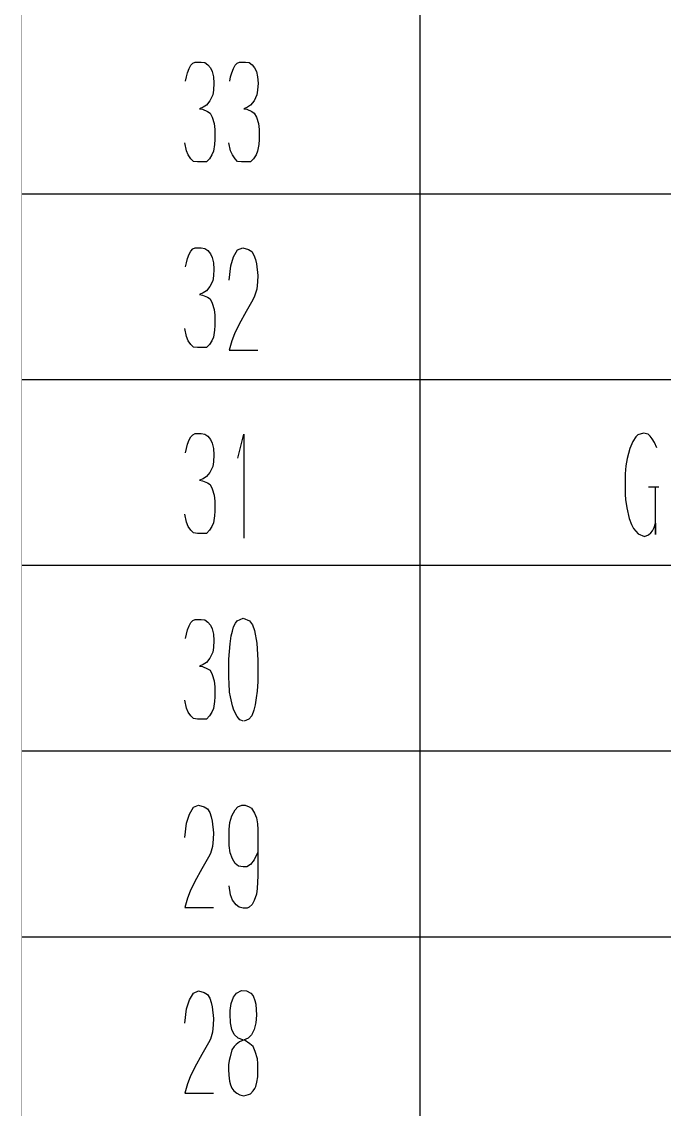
# Model space of a CAD drawing. Extents: x 0 to 2376, y 0 to 3364.
# Drawn here: x 1616 to 1712.8, y 1078 to 1241.9 of the extents above; entities that cross this region are included whole.
import ezdxf

# ---------------------------------------------------------------- set-up
doc = ezdxf.new("R2010")
doc.units = 0
doc.header["$MEASUREMENT"] = 0
doc.layers.add('6', color=7, linetype='Continuous')
doc.layers.add('9', color=7, linetype='Continuous')

# ---------------------------------------------------------------- blocks, each defined once
blk = doc.blocks.new('BLKENT229')
at = {"layer": '9', "color": 2, "linetype": 'Continuous'}
for p, q in [((1641.24, 1094.48), (1641.84, 1095.52)), ((1641.84, 1095.52), (1642.6, 1095.84)), ((1642.6, 1095.84), (1643.49, 1095.6)), ((1643.49, 1095.6), (1643.96, 1095.28)), ((1643.96, 1095.28), (1644.3, 1094.72)), ((1647.88, 1094.88), (1648.35, 1095.52)), ((1648.35, 1095.52), (1649.08, 1095.92)), ((1649.08, 1095.92), (1649.87, 1095.84)), ((1649.87, 1095.84), (1650.52, 1095.52)), ((1650.52, 1095.52), (1650.84, 1095.12)), ((1650.84, 1095.12), (1651.12, 1094.4)), ((1640.82, 1093.12), (1641.24, 1094.48)), ((1644.3, 1094.72), (1644.54, 1094.08)), ((1644.54, 1094.08), (1644.69, 1093.44)), ((1644.69, 1093.44), (1644.88, 1091.68)), ((1647.39, 1092.88), (1647.52, 1093.92)), ((1647.52, 1093.92), (1647.88, 1094.88)), ((1651.12, 1094.4), (1651.25, 1093.84)), ((1651.25, 1093.84), (1651.33, 1092.16)), ((1640.56, 1090.96), (1640.82, 1093.12)), ((1647.39, 1092.32), (1647.39, 1092.88)), ((1647.44, 1091.04), (1647.39, 1092.32)), ((1651.33, 1092.16), (1651.25, 1091.04)), ((1644.82, 1090.72), (1644.72, 1089.6)), ((1644.88, 1091.68), (1644.82, 1090.72)), ((1647.65, 1090), (1647.44, 1091.04)), ((1651.25, 1091.04), (1651.02, 1090)), ((1644.41, 1088.56), (1644.12, 1088)), ((1644.72, 1089.6), (1644.41, 1088.56)), ((1648.01, 1089.28), (1647.65, 1090)), ((1648.61, 1088.72), (1648.01, 1089.28)), ((1649.29, 1088.48), (1648.61, 1088.72)), ((1649.74, 1088.56), (1648.77, 1088.16)), ((1650.37, 1087.84), (1649.48, 1088.48)), ((1650.1, 1088.72), (1649.74, 1088.56)), ((1650.6, 1089.2), (1650.1, 1088.72)), ((1651.02, 1090), (1650.6, 1089.2)), ((1644.12, 1088), (1643.12, 1086.24)), ((1647.65, 1086.96), (1647.36, 1085.92)), ((1648.01, 1087.44), (1647.65, 1086.96)), ((1648.27, 1087.76), (1648.01, 1087.44)), ((1648.77, 1088.16), (1648.27, 1087.76)), ((1650.84, 1087.44), (1650.37, 1087.84)), ((1651.15, 1086.72), (1650.84, 1087.44)), ((1643.12, 1086.24), (1642.08, 1084.32)), ((1647.23, 1085.36), (1647.15, 1084.72)), ((1647.36, 1085.92), (1647.23, 1085.36)), ((1651.52, 1085.6), (1651.15, 1086.72)), ((1651.57, 1084.88), (1651.52, 1085.6)), ((1642.08, 1084.32), (1641.37, 1082.88)), ((1647.15, 1084.72), (1647.15, 1084)), ((1647.15, 1084), (1647.18, 1083.12)), ((1651.57, 1083.84), (1651.57, 1084.88)), ((1651.57, 1082.88), (1651.57, 1083.84)), ((1641.37, 1082.88), (1640.98, 1081.84)), ((1647.18, 1083.12), (1647.28, 1082.24)), ((1647.28, 1082.24), (1647.44, 1081.68)), ((1651.23, 1081.44), (1651.41, 1082.08)), ((1651.41, 1082.08), (1651.57, 1082.88)), ((1640.98, 1081.84), (1640.56, 1080.4)), ((1640.56, 1080.4), (1644.88, 1080.4)), ((1647.44, 1081.68), (1647.62, 1081.2)), ((1647.62, 1081.2), (1647.93, 1080.8)), ((1647.93, 1080.8), (1648.38, 1080.4)), ((1648.38, 1080.4), (1648.82, 1080.16)), ((1649.42, 1080), (1650.16, 1080.24)), ((1650.16, 1080.24), (1650.44, 1080.32)), ((1650.44, 1080.32), (1650.84, 1080.8)), ((1650.84, 1080.8), (1651.1, 1081.12)), ((1651.1, 1081.12), (1651.23, 1081.44)), ((1648.82, 1080.16), (1649.42, 1080))]:
    blk.add_line(p, q, dxfattribs=at)
blk = doc.blocks.new('BLKENT230')
at = {"layer": '9', "color": 2, "linetype": 'Continuous'}
for p, q in [((1641.24, 1122.48), (1641.84, 1123.52)), ((1641.84, 1123.52), (1642.6, 1123.84)), ((1642.6, 1123.84), (1643.49, 1123.6)), ((1643.49, 1123.6), (1643.96, 1123.28)), ((1643.96, 1123.28), (1644.3, 1122.72)), ((1647.62, 1122.24), (1648.12, 1123.12)), ((1648.12, 1123.12), (1648.56, 1123.6)), ((1648.56, 1123.6), (1649.16, 1123.84)), ((1649.16, 1123.84), (1649.63, 1123.84)), ((1649.63, 1123.84), (1650.24, 1123.6)), ((1650.24, 1123.6), (1650.58, 1123.36)), ((1650.58, 1123.36), (1650.76, 1123.12)), ((1650.76, 1123.12), (1651.07, 1122.64)), ((1640.82, 1121.12), (1641.24, 1122.48)), ((1644.3, 1122.72), (1644.54, 1122.08)), ((1644.54, 1122.08), (1644.69, 1121.44)), ((1644.69, 1121.44), (1644.88, 1119.68)), ((1647.33, 1121.2), (1647.62, 1122.24)), ((1651.07, 1122.64), (1651.36, 1121.92)), ((1651.36, 1121.92), (1651.52, 1121.04)), ((1640.56, 1118.96), (1640.82, 1121.12)), ((1644.88, 1119.68), (1644.82, 1118.72)), ((1647.25, 1120.16), (1647.33, 1121.2)), ((1647.25, 1119.04), (1647.25, 1120.16)), ((1651.52, 1121.04), (1651.54, 1120.16)), ((1651.54, 1120.16), (1651.54, 1116.48)), ((1644.82, 1118.72), (1644.72, 1117.6)), ((1647.25, 1117.76), (1647.25, 1119.04)), ((1644.41, 1116.56), (1644.12, 1116)), ((1644.72, 1117.6), (1644.41, 1116.56)), ((1647.36, 1116.64), (1647.25, 1117.76)), ((1647.73, 1115.76), (1647.36, 1116.64)), ((1651.52, 1116.64), (1651.02, 1115.6)), ((1651.54, 1116.48), (1651.54, 1113.2)), ((1644.12, 1116), (1643.12, 1114.24)), ((1648.12, 1115.04), (1647.73, 1115.76)), ((1648.64, 1114.64), (1648.12, 1115.04)), ((1650.47, 1114.88), (1649.9, 1114.56)), ((1651.02, 1115.6), (1650.47, 1114.88)), ((1643.12, 1114.24), (1642.08, 1112.32)), ((1649.32, 1114.56), (1648.64, 1114.64)), ((1649.9, 1114.56), (1649.32, 1114.56)), ((1651.54, 1113.2), (1651.46, 1111.28)), ((1642.08, 1112.32), (1641.37, 1110.88)), ((1647.46, 1110.32), (1647.25, 1111.68)), ((1640.98, 1109.84), (1640.56, 1108.4)), ((1641.37, 1110.88), (1640.98, 1109.84)), ((1647.75, 1109.52), (1647.46, 1110.32)), ((1651.36, 1110.4), (1651.02, 1109.44)), ((1651.46, 1111.28), (1651.36, 1110.4)), ((1640.56, 1108.4), (1644.88, 1108.4)), ((1648.3, 1108.8), (1647.75, 1109.52)), ((1648.75, 1108.48), (1648.3, 1108.8)), ((1649.32, 1108.32), (1648.75, 1108.48)), ((1649.95, 1108.32), (1649.32, 1108.32)), ((1650.26, 1108.48), (1649.95, 1108.32)), ((1650.71, 1108.88), (1650.26, 1108.48)), ((1651.02, 1109.44), (1650.71, 1108.88))]:
    blk.add_line(p, q, dxfattribs=at)
blk = doc.blocks.new('BLKENT231')
at = {"layer": '9', "color": 2, "linetype": 'Continuous'}
for p, q in [((1640.95, 1150.24), (1641.22, 1150.88)), ((1641.22, 1150.88), (1641.45, 1151.36)), ((1641.45, 1151.36), (1641.76, 1151.68)), ((1641.76, 1151.68), (1642.13, 1151.84)), ((1642.13, 1151.84), (1643.02, 1151.84)), ((1643.02, 1151.84), (1643.57, 1151.76)), ((1643.57, 1151.76), (1644.04, 1151.44)), ((1644.04, 1151.44), (1644.41, 1150.96)), ((1644.41, 1150.96), (1644.67, 1150.4)), ((1647.73, 1150.08), (1647.91, 1150.72)), ((1647.91, 1150.72), (1648.2, 1151.28)), ((1648.2, 1151.28), (1648.46, 1151.6)), ((1648.46, 1151.6), (1649.35, 1152)), ((1649.35, 1152), (1650.29, 1151.6)), ((1650.29, 1151.6), (1650.76, 1151.04)), ((1650.76, 1151.04), (1651.05, 1150.16)), ((1640.64, 1148.96), (1640.8, 1149.6)), ((1640.8, 1149.6), (1640.95, 1150.24)), ((1644.67, 1150.4), (1644.85, 1149.6)), ((1644.85, 1149.6), (1644.93, 1148.64)), ((1647.36, 1148.16), (1647.54, 1149.36)), ((1647.54, 1149.36), (1647.73, 1150.08)), ((1651.05, 1150.16), (1651.41, 1148.24)), ((1644.85, 1147.6), (1644.75, 1146.88)), ((1644.93, 1148.64), (1644.85, 1147.6)), ((1647.2, 1145.84), (1647.36, 1148.16)), ((1651.41, 1148.24), (1651.57, 1145.68)), ((1644.33, 1146), (1643.8, 1145.36)), ((1644.75, 1146.88), (1644.33, 1146)), ((1647.2, 1143.04), (1647.2, 1145.84)), ((1643.33, 1145.04), (1642.76, 1144.8)), ((1642.76, 1144.8), (1643.23, 1144.72)), ((1643.23, 1144.72), (1643.99, 1144.4)), ((1643.8, 1145.36), (1643.33, 1145.04)), ((1643.99, 1144.4), (1644.35, 1144.16)), ((1651.57, 1145.68), (1651.57, 1143.6)), ((1644.35, 1144.16), (1644.69, 1143.52)), ((1644.69, 1143.52), (1644.98, 1142.56)), ((1644.98, 1142.56), (1645.06, 1141.68)), ((1647.23, 1142.24), (1647.2, 1143.04)), ((1651.57, 1143.6), (1651.54, 1142.48)), ((1645.06, 1141.68), (1645.06, 1140.16)), ((1647.28, 1140.88), (1647.23, 1142.24)), ((1651.44, 1141.04), (1651.31, 1140)), ((1651.54, 1142.48), (1651.44, 1141.04)), ((1640.8, 1138.48), (1640.54, 1139.68)), ((1645.03, 1139.44), (1644.85, 1138.4)), ((1645.06, 1140.16), (1645.03, 1139.44)), ((1647.41, 1140.16), (1647.28, 1140.88)), ((1647.73, 1138.8), (1647.41, 1140.16)), ((1651.31, 1140), (1651.15, 1138.96)), ((1641.06, 1137.84), (1640.8, 1138.48)), ((1641.45, 1137.28), (1641.06, 1137.84)), ((1644.61, 1137.84), (1644.25, 1137.28)), ((1644.85, 1138.4), (1644.61, 1137.84)), ((1647.93, 1138.16), (1647.73, 1138.8)), ((1648.46, 1137.2), (1647.93, 1138.16)), ((1650.94, 1138.16), (1650.63, 1137.28)), ((1651.15, 1138.96), (1650.94, 1138.16)), ((1641.84, 1136.88), (1641.45, 1137.28)), ((1642.44, 1136.8), (1641.84, 1136.88)), ((1643.8, 1136.8), (1642.44, 1136.8)), ((1644.25, 1137.28), (1643.8, 1136.8)), ((1648.85, 1136.72), (1648.46, 1137.2)), ((1649.37, 1136.48), (1648.85, 1136.72)), ((1650.18, 1136.8), (1649.48, 1136.48)), ((1650.63, 1137.28), (1650.18, 1136.8))]:
    blk.add_line(p, q, dxfattribs=at)
blk = doc.blocks.new('BLKENT232')
at = {"layer": '9', "color": 2, "linetype": 'Continuous'}
for p, q in [((1640.95, 1178.24), (1641.22, 1178.88)), ((1641.22, 1178.88), (1641.45, 1179.36)), ((1641.45, 1179.36), (1641.76, 1179.68)), ((1641.76, 1179.68), (1642.13, 1179.84)), ((1642.13, 1179.84), (1643.02, 1179.84)), ((1643.02, 1179.84), (1643.57, 1179.76)), ((1643.57, 1179.76), (1644.04, 1179.44)), ((1644.04, 1179.44), (1644.41, 1178.96)), ((1644.41, 1178.96), (1644.67, 1178.4)), ((1648.54, 1176.16), (1649.42, 1179.76)), ((1649.42, 1179.76), (1649.42, 1164.08)), ((1708.07, 1178.64), (1707.62, 1177.6)), ((1708.51, 1179.36), (1708.07, 1178.64)), ((1708.82, 1179.68), (1708.51, 1179.36)), ((1709.66, 1179.92), (1708.82, 1179.68)), ((1710.34, 1179.76), (1709.66, 1179.92)), ((1710.68, 1179.44), (1710.34, 1179.76)), ((1710.99, 1179.04), (1710.68, 1179.44)), ((1711.31, 1178.48), (1710.99, 1179.04)), ((1640.64, 1176.96), (1640.8, 1177.6)), ((1640.8, 1177.6), (1640.95, 1178.24)), ((1644.67, 1178.4), (1644.85, 1177.6)), ((1644.85, 1177.6), (1644.93, 1176.64)), ((1707.62, 1177.6), (1707.2, 1176.08)), ((1711.65, 1177.68), (1711.31, 1178.48)), ((1644.85, 1175.6), (1644.75, 1174.88)), ((1644.93, 1176.64), (1644.85, 1175.6)), ((1707.2, 1176.08), (1707.02, 1174.96)), ((1644.33, 1174), (1643.8, 1173.36)), ((1644.75, 1174.88), (1644.33, 1174)), ((1706.92, 1173.76), (1706.89, 1172.16)), ((1707.02, 1174.96), (1706.92, 1173.76)), ((1643.33, 1173.04), (1642.76, 1172.8)), ((1642.76, 1172.8), (1643.23, 1172.72)), ((1643.23, 1172.72), (1643.99, 1172.4)), ((1643.8, 1173.36), (1643.33, 1173.04)), ((1643.99, 1172.4), (1644.35, 1172.16)), ((1644.35, 1172.16), (1644.69, 1171.52)), ((1706.89, 1172.16), (1706.92, 1170.64)), ((1644.69, 1171.52), (1644.98, 1170.56)), ((1644.98, 1170.56), (1645.06, 1169.68)), ((1706.92, 1170.64), (1706.97, 1169.92)), ((1711.96, 1171.76), (1710.39, 1171.76)), ((1711.46, 1164.64), (1711.46, 1171.68)), ((1645.06, 1169.68), (1645.06, 1168.16)), ((1706.97, 1169.92), (1707.15, 1168.64)), ((1640.8, 1166.48), (1640.54, 1167.68)), ((1645.03, 1167.44), (1644.85, 1166.4)), ((1645.06, 1168.16), (1645.03, 1167.44)), ((1707.15, 1168.64), (1707.52, 1167.04)), ((1641.06, 1165.84), (1640.8, 1166.48)), ((1641.45, 1165.28), (1641.06, 1165.84)), ((1644.61, 1165.84), (1644.25, 1165.28)), ((1644.85, 1166.4), (1644.61, 1165.84)), ((1707.52, 1167.04), (1707.83, 1166.16)), ((1707.83, 1166.16), (1708.14, 1165.52)), ((1708.14, 1165.52), (1708.85, 1164.72)), ((1711.02, 1165.2), (1711.25, 1165.68)), ((1711.25, 1165.68), (1711.46, 1166.32)), ((1711.46, 1166.32), (1711.46, 1164.64)), ((1641.84, 1164.88), (1641.45, 1165.28)), ((1642.44, 1164.8), (1641.84, 1164.88)), ((1643.8, 1164.8), (1642.44, 1164.8)), ((1644.25, 1165.28), (1643.8, 1164.8)), ((1708.85, 1164.72), (1709.79, 1164.32)), ((1709.79, 1164.32), (1710.39, 1164.56)), ((1710.39, 1164.56), (1710.76, 1164.88)), ((1710.76, 1164.88), (1711.02, 1165.2))]:
    blk.add_line(p, q, dxfattribs=at)
blk = doc.blocks.new('BLKENT233')
at = {"layer": '9', "color": 2, "linetype": 'Continuous'}
for p, q in [((1640.95, 1206.24), (1641.22, 1206.88)), ((1641.22, 1206.88), (1641.45, 1207.36)), ((1641.45, 1207.36), (1641.76, 1207.68)), ((1641.76, 1207.68), (1642.13, 1207.84)), ((1642.13, 1207.84), (1643.02, 1207.84)), ((1643.02, 1207.84), (1643.57, 1207.76)), ((1643.57, 1207.76), (1644.04, 1207.44)), ((1644.04, 1207.44), (1644.41, 1206.96)), ((1644.41, 1206.96), (1644.67, 1206.4)), ((1647.49, 1205.12), (1647.91, 1206.48)), ((1647.91, 1206.48), (1648.51, 1207.52)), ((1648.51, 1207.52), (1649.27, 1207.84)), ((1649.27, 1207.84), (1650.16, 1207.6)), ((1650.16, 1207.6), (1650.63, 1207.28)), ((1650.63, 1207.28), (1650.97, 1206.72)), ((1650.97, 1206.72), (1651.2, 1206.08)), ((1640.64, 1204.96), (1640.8, 1205.6)), ((1640.8, 1205.6), (1640.95, 1206.24)), ((1644.67, 1206.4), (1644.85, 1205.6)), ((1644.85, 1205.6), (1644.93, 1204.64)), ((1647.23, 1202.96), (1647.49, 1205.12)), ((1651.2, 1206.08), (1651.36, 1205.44)), ((1651.36, 1205.44), (1651.54, 1203.68)), ((1644.85, 1203.6), (1644.75, 1202.88)), ((1644.93, 1204.64), (1644.85, 1203.6)), ((1651.54, 1203.68), (1651.49, 1202.72)), ((1644.33, 1202), (1643.8, 1201.36)), ((1644.75, 1202.88), (1644.33, 1202)), ((1651.39, 1201.6), (1651.07, 1200.56)), ((1651.49, 1202.72), (1651.39, 1201.6)), ((1643.33, 1201.04), (1642.76, 1200.8)), ((1642.76, 1200.8), (1643.23, 1200.72)), ((1643.23, 1200.72), (1643.99, 1200.4)), ((1643.8, 1201.36), (1643.33, 1201.04)), ((1643.99, 1200.4), (1644.35, 1200.16)), ((1644.35, 1200.16), (1644.69, 1199.52)), ((1650.78, 1200), (1649.79, 1198.24)), ((1651.07, 1200.56), (1650.78, 1200)), ((1644.69, 1199.52), (1644.98, 1198.56)), ((1644.98, 1198.56), (1645.06, 1197.68)), ((1645.06, 1197.68), (1645.06, 1196.16)), ((1649.79, 1198.24), (1648.75, 1196.32)), ((1640.8, 1194.48), (1640.54, 1195.68)), ((1645.03, 1195.44), (1644.85, 1194.4)), ((1645.06, 1196.16), (1645.03, 1195.44)), ((1648.75, 1196.32), (1648.04, 1194.88)), ((1641.06, 1193.84), (1640.8, 1194.48)), ((1641.45, 1193.28), (1641.06, 1193.84)), ((1644.61, 1193.84), (1644.25, 1193.28)), ((1644.85, 1194.4), (1644.61, 1193.84)), ((1647.65, 1193.84), (1647.23, 1192.4)), ((1648.04, 1194.88), (1647.65, 1193.84)), ((1641.84, 1192.88), (1641.45, 1193.28)), ((1642.44, 1192.8), (1641.84, 1192.88)), ((1643.8, 1192.8), (1642.44, 1192.8)), ((1644.25, 1193.28), (1643.8, 1192.8)), ((1647.23, 1192.4), (1651.54, 1192.4))]:
    blk.add_line(p, q, dxfattribs=at)
blk = doc.blocks.new('BLKENT234')
at = {"layer": '9', "color": 2, "linetype": 'Continuous'}
for p, q in [((1640.95, 1234.24), (1641.22, 1234.88)), ((1641.22, 1234.88), (1641.45, 1235.36)), ((1641.45, 1235.36), (1641.76, 1235.68)), ((1641.76, 1235.68), (1642.13, 1235.84)), ((1642.13, 1235.84), (1643.02, 1235.84)), ((1643.02, 1235.84), (1643.57, 1235.76)), ((1643.57, 1235.76), (1644.04, 1235.44)), ((1644.04, 1235.44), (1644.41, 1234.96)), ((1644.41, 1234.96), (1644.67, 1234.4)), ((1644.67, 1234.4), (1644.85, 1233.6)), ((1647.62, 1234.24), (1647.88, 1234.88)), ((1647.88, 1234.88), (1648.12, 1235.36)), ((1648.12, 1235.36), (1648.43, 1235.68)), ((1648.43, 1235.68), (1648.8, 1235.84)), ((1648.8, 1235.84), (1649.69, 1235.84)), ((1649.69, 1235.84), (1650.24, 1235.76)), ((1650.24, 1235.76), (1650.71, 1235.44)), ((1650.71, 1235.44), (1651.07, 1234.96)), ((1651.07, 1234.96), (1651.33, 1234.4)), ((1651.33, 1234.4), (1651.52, 1233.6)), ((1640.64, 1232.96), (1640.8, 1233.6)), ((1640.8, 1233.6), (1640.95, 1234.24)), ((1644.85, 1233.6), (1644.93, 1232.64)), ((1647.31, 1232.96), (1647.46, 1233.6)), ((1647.46, 1233.6), (1647.62, 1234.24)), ((1651.52, 1233.6), (1651.59, 1232.64)), ((1644.85, 1231.6), (1644.75, 1230.88)), ((1644.93, 1232.64), (1644.85, 1231.6)), ((1651.52, 1231.6), (1651.41, 1230.88)), ((1651.59, 1232.64), (1651.52, 1231.6)), ((1644.33, 1230), (1643.8, 1229.36)), ((1644.75, 1230.88), (1644.33, 1230)), ((1650.99, 1230), (1650.47, 1229.36)), ((1651.41, 1230.88), (1650.99, 1230)), ((1643.33, 1229.04), (1642.76, 1228.8)), ((1642.76, 1228.8), (1643.23, 1228.72)), ((1643.23, 1228.72), (1643.99, 1228.4)), ((1643.8, 1229.36), (1643.33, 1229.04)), ((1643.99, 1228.4), (1644.35, 1228.16)), ((1644.35, 1228.16), (1644.69, 1227.52)), ((1650, 1229.04), (1649.42, 1228.8)), ((1649.42, 1228.8), (1649.9, 1228.72)), ((1649.9, 1228.72), (1650.65, 1228.4)), ((1650.47, 1229.36), (1650, 1229.04)), ((1650.65, 1228.4), (1651.02, 1228.16)), ((1651.02, 1228.16), (1651.36, 1227.52)), ((1644.69, 1227.52), (1644.98, 1226.56)), ((1644.98, 1226.56), (1645.06, 1225.68)), ((1651.36, 1227.52), (1651.65, 1226.56)), ((1651.65, 1226.56), (1651.73, 1225.68)), ((1645.06, 1225.68), (1645.06, 1224.16)), ((1651.73, 1225.68), (1651.73, 1224.16)), ((1640.8, 1222.48), (1640.54, 1223.68)), ((1645.03, 1223.44), (1644.85, 1222.4)), ((1645.06, 1224.16), (1645.03, 1223.44)), ((1647.46, 1222.48), (1647.2, 1223.68)), ((1651.7, 1223.44), (1651.52, 1222.4)), ((1651.73, 1224.16), (1651.7, 1223.44)), ((1641.06, 1221.84), (1640.8, 1222.48)), ((1641.45, 1221.28), (1641.06, 1221.84)), ((1641.84, 1220.88), (1641.45, 1221.28)), ((1644.25, 1221.28), (1643.8, 1220.8)), ((1644.61, 1221.84), (1644.25, 1221.28)), ((1644.85, 1222.4), (1644.61, 1221.84)), ((1647.73, 1221.84), (1647.46, 1222.48)), ((1648.12, 1221.28), (1647.73, 1221.84)), ((1648.51, 1220.88), (1648.12, 1221.28)), ((1650.92, 1221.28), (1650.47, 1220.8)), ((1651.28, 1221.84), (1650.92, 1221.28)), ((1651.52, 1222.4), (1651.28, 1221.84)), ((1642.44, 1220.8), (1641.84, 1220.88)), ((1643.8, 1220.8), (1642.44, 1220.8)), ((1649.11, 1220.8), (1648.51, 1220.88)), ((1650.47, 1220.8), (1649.11, 1220.8))]:
    blk.add_line(p, q, dxfattribs=at)
blk = doc.blocks.new('BLKENT201')
at = {"layer": '9'}
for name in ['BLKENT234', 'BLKENT233', 'BLKENT232', 'BLKENT231', 'BLKENT230', 'BLKENT229']:
    blk.add_blockref(name, (0, 0), dxfattribs=at)
blk = doc.blocks.new('BLKENT184')
at = {"layer": '9', "color": 1, "linetype": 'Continuous'}
for p, q in [((1676, 280), (1676, 1664)), ((1616, 1216), (2336, 1216)), ((1616, 1188), (2336, 1188)), ((1616, 1160), (2336, 1160)), ((1616, 1132), (2336, 1132)), ((1616, 1104), (2336, 1104))]:
    blk.add_line(p, q, dxfattribs=at)
at = {"layer": '9', "color": 7, "linetype": 'Continuous', "const_width": 0.03}
blk.add_lwpolyline([(1616, 280), (1616, 1664)], dxfattribs=at)
at = {"layer": '9'}
blk.add_blockref('BLKENT201', (0, 0), dxfattribs=at)

msp = doc.modelspace()

# ---------------------------------------------------------------- block references
at = {"layer": '6'}
msp.add_blockref('BLKENT184', (0, 0), dxfattribs=at)

doc.saveas('drawing.dxf')
